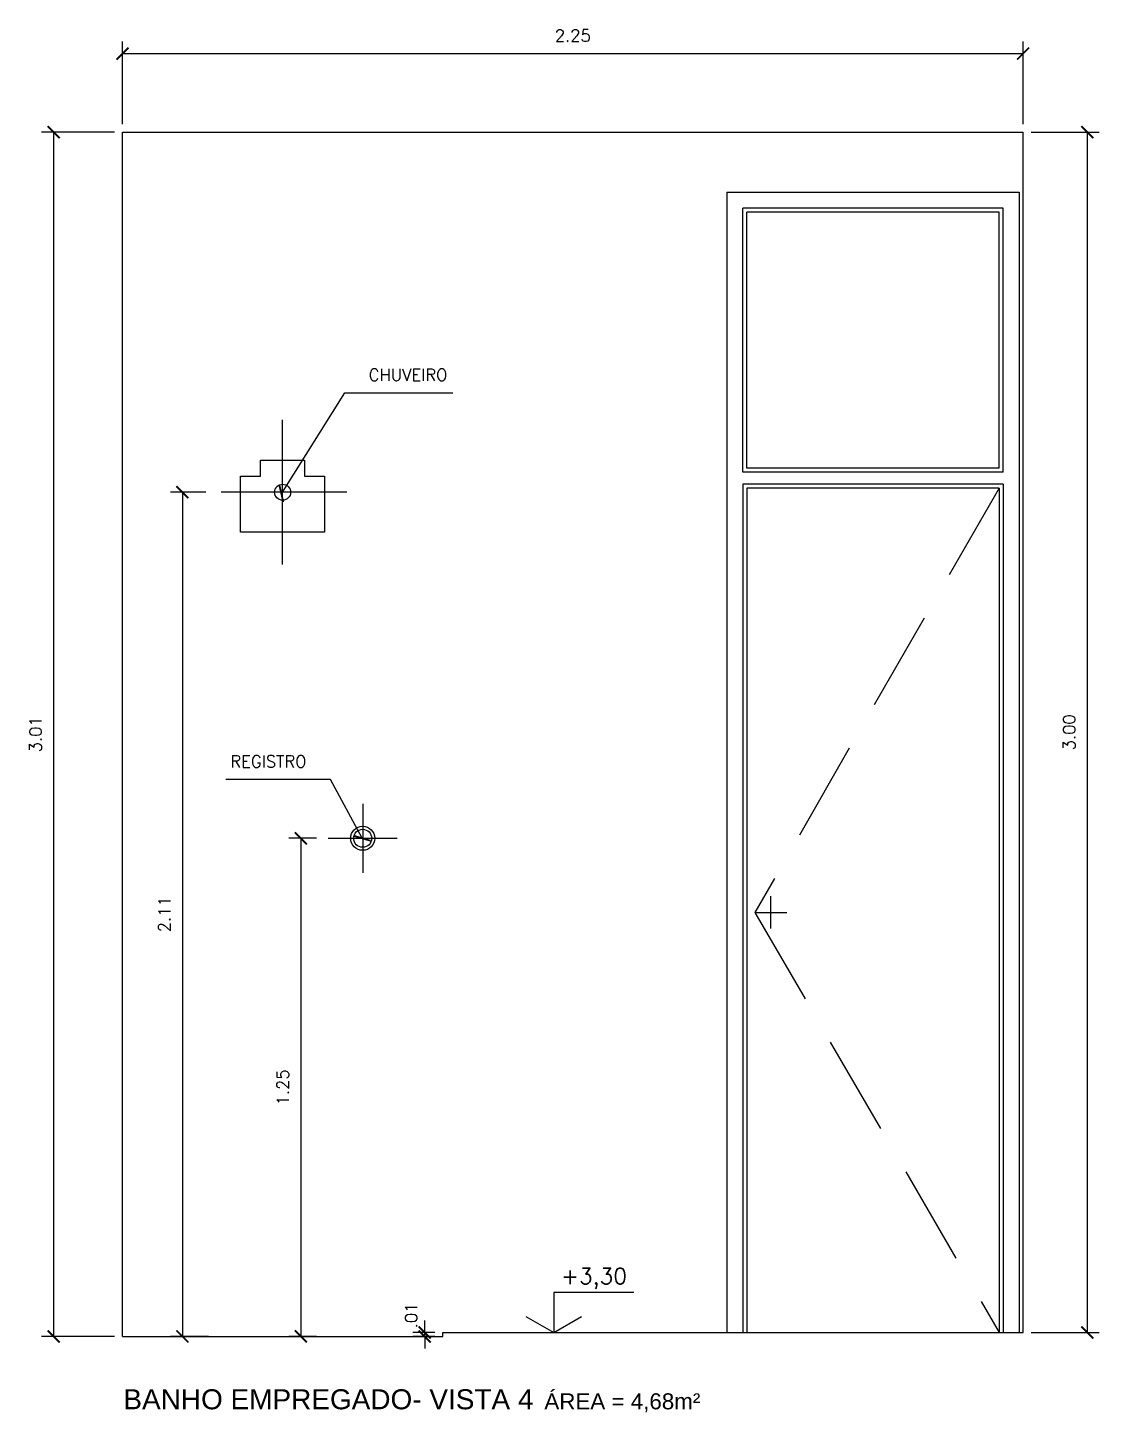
# Model space of a CAD drawing. Header units: millimetres. Extents: x 1 to 250, y 10 to 22.
# Drawn here: x 81.184 to 83.862, y 18.091 to 21.552 of the extents above; entities that cross this region are included whole.
import ezdxf

# ---------------------------------------------------------------- set-up
doc = ezdxf.new("R2010")
doc.units = ezdxf.units.MM
doc.linetypes.add('HIDDEN', pattern=[0.375, 0.25, -0.125])
for name, color, linetype in [('COTAS', 1, 'Continuous'), ('LPROJ', 7, 'HIDDEN'), ('LVISTA02', 1, 'Continuous'), ('NOTAS', 2, 'Continuous'), ('PEÇAS', 7, 'Continuous'), ('PEÇAS50', 8, 'Continuous'), ('REVEST', 2, 'Continuous')]:
    doc.layers.add(name, color=color, linetype=linetype)
doc.styles.add('60-20', font='romans.shx', dxfattribs={"height": 0.03})
doc.styles.add('60-50', font='romans.shx', dxfattribs={"height": 0.075})
doc.styles.add('80-20', font='romans.shx', dxfattribs={"height": 0.04})
doc.styles.add('ARIAL', font='arial.ttf', dxfattribs={"height": 0.05})
doc.dimstyles.new('20', dxfattribs={"dimtxt": 0.1, "dimasz": 0.075, "dimexe": 0.075, "dimexo": 0.05, "dimgap": 0.075, "dimtad": 1, "dimzin": 4, "dimdsep": 46, "dimtxsty": '60-50', "dimblk1": 'ARCHTICK', "dimblk2": 'ARCHTICK', "dimsah": 1, "dimcen": 2.5, "dimclrt": 3, "dimadec": 0, "dimazin": 0, "dimtfac": 1, "dimtmove": 2, "dimatfit": 3, "dimldrblk": 'ARCHTICK', "dimfxl": 1, "dimarcsym": 0})

# ---------------------------------------------------------------- blocks, each defined once
blk = doc.blocks.new('_ARCHTICK')
at = {"color": 0, "linetype": 'ByBlock', "const_width": 0.15}
blk.add_lwpolyline([(-0.5, -0.5), (0.5, 0.5)], dxfattribs=at)
blk = doc.blocks.new('*D57')
at = {"color": 0, "linetype": 'ByBlock'}
for p, q in [((81.4211, 21.3109), (81.4211, 21.5173)), ((83.6711, 21.3109), (83.6711, 21.5173)), ((81.4211, 21.4873), (83.6711, 21.4873))]:
    blk.add_line(p, q, dxfattribs=at)
at = {"layer": 'DEFPOINTS', "color": 0, "linetype": 'ByBlock'}
for p in [(83.6711, 21.4873), (81.4211, 21.2909), (83.6711, 21.2909)]:
    blk.add_point(p, dxfattribs=at)
at = {"color": 0, "linetype": 'ByBlock', "xscale": 0.03, "yscale": 0.03, "zscale": 0.03, "rotation": 180}
blk.add_blockref('_ARCHTICK', (81.4211, 21.4873), dxfattribs=at)
at = {"color": 0, "linetype": 'ByBlock', "xscale": 0.03, "yscale": 0.03, "zscale": 0.03}
blk.add_blockref('_ARCHTICK', (83.6711, 21.4873), dxfattribs=at)
at = {"color": 3, "linetype": 'ByBlock', "insert": (82.5461, 21.5323), "char_height": 0.03, "attachment_point": 5, "style": '60-20'}
blk.add_mtext('2.25', dxfattribs=at)
blk = doc.blocks.new('*D174')
at = {"color": 0, "linetype": 'ByBlock'}
for p, q in [((81.4011, 21.2909), (81.2188, 21.2909)), ((81.2488, 21.2909), (81.2488, 18.2809)), ((81.4011, 18.2809), (81.2188, 18.2809))]:
    blk.add_line(p, q, dxfattribs=at)
at = {"layer": 'DEFPOINTS', "color": 0, "linetype": 'ByBlock'}
for p in [(81.4211, 21.2909), (81.2488, 18.2809), (81.4211, 18.2809)]:
    blk.add_point(p, dxfattribs=at)
at = {"color": 0, "linetype": 'ByBlock', "xscale": 0.03, "yscale": 0.03, "zscale": 0.03}
for p, rotation in [((81.2488, 21.2909), 90), ((81.2488, 18.2809), 270)]:
    blk.add_blockref('_ARCHTICK', p, dxfattribs=dict(at, rotation=rotation))
at = {"color": 3, "linetype": 'ByBlock', "insert": (81.2038, 19.7859), "char_height": 0.03, "attachment_point": 5, "rotation": 90, "style": '60-20'}
blk.add_mtext('3.01', dxfattribs=at)
blk = doc.blocks.new('*D175')
at = {"color": 0, "linetype": 'ByBlock'}
for p, q in [((82.176, 18.2909), (82.176, 18.3209)), ((82.2011, 18.2909), (82.146, 18.2909)), ((82.2011, 18.2809), (82.146, 18.2809)), ((82.176, 18.2809), (82.176, 18.2909)), ((82.176, 18.2809), (82.176, 18.2909)), ((82.176, 18.2809), (82.176, 18.2509))]:
    blk.add_line(p, q, dxfattribs=at)
at = {"layer": 'DEFPOINTS', "color": 0, "linetype": 'ByBlock'}
for p in [(82.176, 18.2909), (82.2211, 18.2909), (82.2211, 18.2809)]:
    blk.add_point(p, dxfattribs=at)
at = {"color": 0, "linetype": 'ByBlock', "xscale": 0.03, "yscale": 0.03, "zscale": 0.03}
for p, rotation in [((82.176, 18.2909), 270), ((82.176, 18.2809), 90)]:
    blk.add_blockref('_ARCHTICK', p, dxfattribs=dict(at, rotation=rotation))
at = {"color": 3, "linetype": 'ByBlock', "insert": (82.1422, 18.3333), "char_height": 0.03, "attachment_point": 5, "rotation": 90, "style": '60-20'}
blk.add_mtext('.01', dxfattribs=at)
blk = doc.blocks.new('*D176')
at = {"color": 0, "linetype": 'ByBlock'}
for p, q in [((83.6911, 21.2909), (83.8616, 21.2909)), ((83.8316, 21.2909), (83.8316, 18.2909)), ((83.6911, 18.2909), (83.8616, 18.2909))]:
    blk.add_line(p, q, dxfattribs=at)
at = {"layer": 'DEFPOINTS', "color": 0, "linetype": 'ByBlock'}
for p in [(83.6711, 21.2909), (83.6711, 18.2909), (83.8316, 18.2909)]:
    blk.add_point(p, dxfattribs=at)
at = {"color": 0, "linetype": 'ByBlock', "xscale": 0.03, "yscale": 0.03, "zscale": 0.03}
for p, rotation in [((83.8316, 21.2909), 90), ((83.8316, 18.2909), 270)]:
    blk.add_blockref('_ARCHTICK', p, dxfattribs=dict(at, rotation=rotation))
at = {"color": 3, "linetype": 'ByBlock', "insert": (83.7866, 19.7909), "char_height": 0.03, "attachment_point": 5, "rotation": 90, "style": '60-20'}
blk.add_mtext('3.00', dxfattribs=at)
blk = doc.blocks.new('*D343')
at = {"color": 0, "linetype": 'ByBlock'}
for p, q in [((121.8529, 19.5259), (121.7837, 19.5259)), ((121.8137, 19.5259), (121.8137, 18.2809)), ((121.8529, 18.2809), (121.7837, 18.2809))]:
    blk.add_line(p, q, dxfattribs=at)
at = {"layer": 'DEFPOINTS', "color": 0, "linetype": 'ByBlock'}
for p in [(121.8729, 19.5259), (121.8137, 18.2809), (121.8729, 18.2809)]:
    blk.add_point(p, dxfattribs=at)
at = {"color": 0, "linetype": 'ByBlock', "xscale": 0.03, "yscale": 0.03, "zscale": 0.03}
for p, rotation in [((121.8137, 19.5259), 90), ((121.8137, 18.2809), 270)]:
    blk.add_blockref('_ARCHTICK', p, dxfattribs=dict(at, rotation=rotation))
at = {"color": 3, "linetype": 'ByBlock', "insert": (121.7687, 18.9034), "char_height": 0.03, "attachment_point": 5, "rotation": 90, "style": '60-20'}
blk.add_mtext('1.25', dxfattribs=at)
blk = doc.blocks.new('*D344')
at = {"color": 0, "linetype": 'ByBlock'}
for p, q in [((121.5903, 20.3909), (121.5017, 20.3909)), ((121.5317, 20.3909), (121.5317, 18.2809)), ((121.5973, 18.2809), (121.5017, 18.2809))]:
    blk.add_line(p, q, dxfattribs=at)
at = {"layer": 'DEFPOINTS', "color": 0, "linetype": 'ByBlock'}
for p in [(121.6103, 20.3909), (121.5317, 18.2809), (121.6173, 18.2809)]:
    blk.add_point(p, dxfattribs=at)
at = {"color": 0, "linetype": 'ByBlock', "xscale": 0.03, "yscale": 0.03, "zscale": 0.03}
for p, rotation in [((121.5317, 20.3909), 90), ((121.5317, 18.2809), 270)]:
    blk.add_blockref('_ARCHTICK', p, dxfattribs=dict(at, rotation=rotation))
at = {"color": 3, "linetype": 'ByBlock', "insert": (121.4867, 19.3359), "char_height": 0.03, "attachment_point": 5, "rotation": 90, "style": '60-20'}
blk.add_mtext('2.11', dxfattribs=at)

msp = doc.modelspace()

# ---------------------------------------------------------------- linework, layer by layer
at = {"layer": 'LPROJ'}
for p, q in [((83.6111, 20.4009), (83.0011, 19.3409)), ((83.0011, 19.3409), (83.6111, 18.2909))]:
    msp.add_line(p, q, dxfattribs=at)
at = {"layer": 'LVISTA02'}
for p, q in [((82.9311, 21.1409), (82.9311, 18.2909)), ((82.9311, 21.1409), (83.6611, 21.1409)), ((83.6611, 21.1409), (83.6611, 18.2909)), ((82.9711, 20.4409), (82.9711, 21.1009)), ((83.6211, 21.1009), (82.9711, 21.1009)), ((83.6111, 21.0909), (82.9811, 21.0909)), ((82.9811, 20.4509), (82.9811, 21.0909)), ((83.6111, 20.4509), (83.6111, 21.0909)), ((83.6211, 20.4409), (83.6211, 21.1009)), ((83.6211, 20.4409), (82.9711, 20.4409)), ((83.6111, 20.4509), (82.9811, 20.4509)), ((82.9711, 20.4109), (82.9711, 18.2909)), ((83.6211, 20.4109), (82.9711, 20.4109)), ((82.9811, 20.4009), (82.9811, 18.2909)), ((83.6111, 20.4009), (82.9811, 20.4009)), ((83.6111, 20.4009), (83.6111, 18.2909)), ((83.6211, 20.4109), (83.6211, 18.2909))]:
    msp.add_line(p, q, dxfattribs=at)
at = {"layer": 'NOTAS'}
for p, q in [((83.0411, 19.3009), (83.0411, 19.3809)), ((83.0011, 19.3409), (83.0811, 19.3409))]:
    msp.add_line(p, q, dxfattribs=at)
msp.add_lwpolyline([(82.6983, 18.3909), (82.4983, 18.3909), (82.4983, 18.2909)], dxfattribs=at)
at = {"layer": 'NOTAS', "color": 3}
msp.add_lwpolyline([(82.429, 18.3309), (82.4983, 18.2909), (82.5676, 18.3309)], dxfattribs=at)
at = {"layer": 'PEÇAS', "color": 8}
for p, q in [((82.0211, 19.6119), (82.0211, 19.4398)), ((81.935, 19.5259), (82.1071, 19.5259))]:
    msp.add_line(p, q, dxfattribs=at)
at = {"layer": 'PEÇAS'}
msp.add_lwpolyline([(81.7161, 20.4309), (81.7661, 20.4309), (81.7661, 20.4709), (81.8761, 20.4709), (81.8761, 20.4309), (81.9261, 20.4309), (81.9261, 20.2909), (81.7161, 20.2909), (81.7161, 20.4309)], dxfattribs=at)
at = {"layer": 'PEÇAS', "color": 8}
msp.add_circle((82.0211, 19.5259), 0.03, dxfattribs=at)
at = {"layer": 'PEÇAS'}
msp.add_circle((82.0211, 19.5259), 0.0225, dxfattribs=at)
at = {"layer": 'PEÇAS50'}
for p, q in [((81.8211, 20.21), (81.8211, 20.5717)), ((81.9816, 20.3909), (81.6676, 20.3909))]:
    msp.add_line(p, q, dxfattribs=at)
msp.add_circle((81.8211, 20.3909), 0.02, dxfattribs=at)
at = {"layer": 'REVEST'}
for p, q in [((81.4211, 18.2809), (81.4211, 21.2909)), ((81.4211, 21.2909), (83.6711, 21.2909)), ((83.6711, 18.2909), (83.6711, 21.2909)), ((81.4211, 18.2809), (82.2211, 18.2809)), ((82.2211, 18.2909), (83.6711, 18.2909)), ((82.2211, 18.2809), (82.2211, 18.2909))]:
    msp.add_line(p, q, dxfattribs=at)

# ---------------------------------------------------------------- texts
at = {"layer": 'COTAS', "color": 3, "char_height": 0.03, "style": '60-20'}
for s, insert, attachment_point in [('CHUVEIRO', (82.0361, 20.6843), 4), ('REGISTRO', (81.8807, 19.7181), 6)]:
    msp.add_mtext(s, dxfattribs=dict(at, insert=insert, attachment_point=attachment_point))
at = {"layer": 'NOTAS', "color": 3, "style": '80-20'}
msp.add_text('+3,30', height=0.04, dxfattribs=at).set_placement((82.517, 18.4117))
at = {"layer": 'NOTAS', "style": 'ARIAL'}
for s, height, p in [('BANHO EMPREGADO- VISTA 4', 0.05, (81.4232, 18.0988)), ('ÁREA = 4,68m²', 0.04, (82.475, 18.0987))]:
    msp.add_text(s, height=height, dxfattribs=at).set_placement(p)

# ---------------------------------------------------------------- dimensions: what is measured, and where the dimension line sits
at = {"layer": 'COTAS'}
dim = msp.add_linear_dim(base=(83.6711, 21.4873), p1=(81.4211, 21.2909), p2=(83.6711, 21.2909), dimstyle='20', override={"dimtxt": 0.02, "dimasz": 0.03, "dimexe": 0.03, "dimexo": 0.02, "dimgap": 0.03, "dimtxsty": '60-20'}, dxfattribs=at)
dim.commit()
dim.dimension.update_dxf_attribs({"geometry": '*D57', "text_midpoint": (82.5461, 21.5323)})
for base, p1, p2, picture, middle in [((81.2488, 18.2809), (81.4211, 21.2909), (81.4211, 18.2809), '*D174', (81.2038, 19.7859)), ((83.8316, 18.2909), (83.6711, 21.2909), (83.6711, 18.2909), '*D176', (83.7866, 19.7909))]:
    dim = msp.add_linear_dim(base=base, p1=p1, p2=p2, angle=90, dimstyle='20', override={"dimtxt": 0.02, "dimasz": 0.03, "dimexe": 0.03, "dimexo": 0.02, "dimgap": 0.03, "dimtxsty": '60-20'}, dxfattribs=at)
    dim.commit()
    dim.dimension.update_dxf_attribs({"geometry": picture, "text_midpoint": middle})
for base, p1, p2, picture, middle, set_off in [((81.5706, 18.2809), (81.6492, 20.3909), (81.6562, 18.2809), '*D344', (81.5256, 19.3359), (-39.9611, 0)), ((81.8666453801, 18.2808657796), (81.9258737298, 19.5258657796), (81.9258737298, 18.2808657796), '*D343', (81.8216453801, 18.9033657796), (-39.9470755246, 0))]:
    dim = msp.add_linear_dim(base=base, p1=p1, p2=p2, angle=90, dimstyle='20', override={"dimtxt": 0.02, "dimasz": 0.03, "dimexe": 0.03, "dimexo": 0.02, "dimgap": 0.03, "dimtxsty": '60-20'}, dxfattribs=at)
    dim.commit()
    dim.dimension.update_dxf_attribs({"geometry": picture, "text_midpoint": middle, "insert": set_off})
dim = msp.add_linear_dim(base=(82.176, 18.2909), p1=(82.2211, 18.2809), p2=(82.2211, 18.2909), angle=90, dimstyle='20', override={"dimtxt": 0.02, "dimasz": 0.03, "dimexe": 0.03, "dimexo": 0.02, "dimgap": 0.03, "dimtxsty": '60-20'}, dxfattribs=at)
dim.commit()
dim.dimension.update_dxf_attribs({"geometry": '*D175', "text_midpoint": (82.1422, 18.3333), "dimtype": 160})

# ---------------------------------------------------------------- leaders
at = {"layer": 'COTAS', "annotation_type": 0, "has_hookline": 1}
for points, hookline_direction, text_width in [([(81.8179, 20.3872), (81.9761, 20.6393), (82.0061, 20.6393)], 0, 0.21), ([(82.0202, 19.5259), (81.9407, 19.6731), (81.9107, 19.6731)], 1, 0.2014)]:
    msp.add_leader(points, dimstyle='20', override={"dimtxt": 0.02, "dimasz": 0.03, "dimexe": 0.03, "dimexo": 0.02, "dimgap": 0.03, "dimtxsty": '60-20'}, dxfattribs=dict(at, hookline_direction=hookline_direction, text_width=text_width))

doc.saveas('drawing.dxf')
